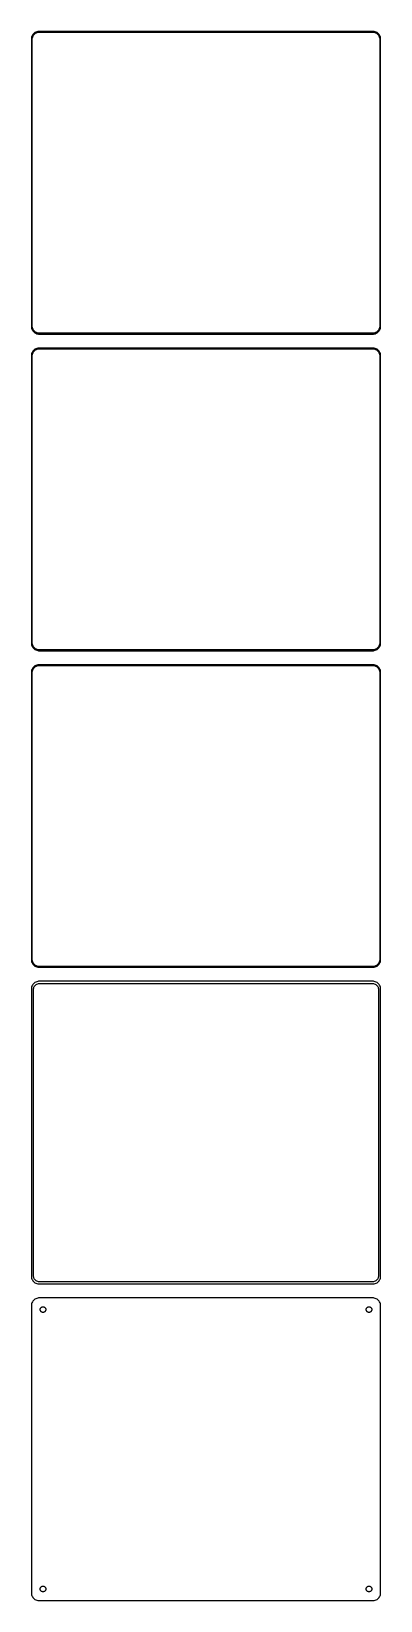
# Model space of a CAD drawing. Header units: metres. Extents: x -112 to 112, y 719 to 1729.
import ezdxf

# ---------------------------------------------------------------- set-up
doc = ezdxf.new("R2010")
doc.units = ezdxf.units.M

msp = doc.modelspace()

# ---------------------------------------------------------------- linework, layer by layer
for p, q in [((-109.629, 1729.02), (-110.179, 1728.72)), ((-109.045, 1729.26), (-109.629, 1729.02)), ((-108.437, 1729.41), (-109.045, 1729.26)), ((-108.718, 1728.77), (-108.14, 1728.92)), ((-107.814, 1729.49), (-108.437, 1729.41)), ((-108.14, 1728.92), (-107.548, 1728.99)), ((107.814, 1729.49), (-107.814, 1729.49)), ((-107.548, 1728.99), (107.548, 1728.99)), ((107.548, 1728.99), (108.14, 1728.92)), ((108.437, 1729.41), (107.814, 1729.49)), ((108.14, 1728.92), (108.718, 1728.77)), ((109.045, 1729.26), (108.437, 1729.41)), ((109.629, 1729.02), (109.045, 1729.26)), ((110.179, 1728.72), (109.629, 1729.02)), ((-112.461, 1725.13), (-112.5, 1724.5)), ((-112.5, 1724.5), (-112.5, 1539.5)), ((-112.343, 1725.74), (-112.461, 1725.13)), ((-112.149, 1726.34), (-112.343, 1725.74)), ((-111.882, 1726.91), (-112.149, 1726.34)), ((-112, 1724.25), (-111.963, 1724.85)), ((-112, 1539.75), (-112, 1724.25)), ((-111.963, 1724.85), (-111.851, 1725.43)), ((-111.545, 1727.44), (-111.882, 1726.91)), ((-111.851, 1725.43), (-111.666, 1726)), ((-111.666, 1726), (-111.412, 1726.54)), ((-111.145, 1727.92), (-111.545, 1727.44)), ((-111.412, 1726.54), (-111.093, 1727.04)), ((-110.687, 1728.35), (-111.145, 1727.92)), ((-111.093, 1727.04), (-110.713, 1727.5)), ((-110.713, 1727.5), (-110.278, 1727.91)), ((-110.179, 1728.72), (-110.687, 1728.35)), ((-110.278, 1727.91), (-109.795, 1728.26)), ((-109.795, 1728.26), (-109.272, 1728.55)), ((-109.272, 1728.55), (-108.718, 1728.77)), ((108.718, 1728.77), (109.272, 1728.55)), ((109.272, 1728.55), (109.795, 1728.26)), ((109.795, 1728.26), (110.278, 1727.91)), ((110.687, 1728.35), (110.179, 1728.72)), ((110.278, 1727.91), (110.713, 1727.5)), ((111.145, 1727.92), (110.687, 1728.35)), ((110.713, 1727.5), (111.093, 1727.04)), ((111.093, 1727.04), (111.412, 1726.54)), ((111.545, 1727.44), (111.145, 1727.92)), ((111.412, 1726.54), (111.666, 1726)), ((111.882, 1726.91), (111.545, 1727.44)), ((111.666, 1726), (111.851, 1725.43)), ((111.851, 1725.43), (111.963, 1724.85)), ((112.149, 1726.34), (111.882, 1726.91)), ((111.963, 1724.85), (112, 1724.25)), ((112, 1724.25), (112, 1539.75)), ((112.343, 1725.74), (112.149, 1726.34)), ((112.461, 1725.13), (112.343, 1725.74)), ((112.5, 1724.5), (112.461, 1725.13)), ((112.5, 1539.5), (112.5, 1724.5)), ((-112.5, 1539.5), (-112.461, 1538.87)), ((-112.461, 1538.87), (-112.343, 1538.26)), ((-112.343, 1538.26), (-112.149, 1537.66)), ((-112.149, 1537.66), (-111.882, 1537.09)), ((-111.963, 1539.15), (-112, 1539.75)), ((-111.851, 1538.57), (-111.963, 1539.15)), ((-111.882, 1537.09), (-111.545, 1536.56)), ((-111.666, 1538), (-111.851, 1538.57)), ((-111.412, 1537.46), (-111.666, 1538)), ((-111.093, 1536.96), (-111.412, 1537.46)), ((-110.713, 1536.5), (-111.093, 1536.96)), ((111.093, 1536.96), (110.713, 1536.5)), ((111.412, 1537.46), (111.093, 1536.96)), ((111.666, 1538), (111.412, 1537.46)), ((111.545, 1536.56), (111.882, 1537.09)), ((111.851, 1538.57), (111.666, 1538)), ((111.963, 1539.15), (111.851, 1538.57)), ((111.882, 1537.09), (112.149, 1537.66)), ((112, 1539.75), (111.963, 1539.15)), ((112.149, 1537.66), (112.343, 1538.26)), ((112.343, 1538.26), (112.461, 1538.87)), ((112.461, 1538.87), (112.5, 1539.5)), ((-111.545, 1536.56), (-111.145, 1536.08)), ((-111.145, 1536.08), (-110.687, 1535.65)), ((-110.278, 1536.09), (-110.713, 1536.5)), ((-110.687, 1535.65), (-110.179, 1535.28)), ((-109.795, 1535.74), (-110.278, 1536.09)), ((-110.179, 1535.28), (-109.629, 1534.98)), ((-109.272, 1535.45), (-109.795, 1535.74)), ((-109.629, 1534.98), (-109.045, 1534.74)), ((-108.718, 1535.23), (-109.272, 1535.45)), ((-109.045, 1534.74), (-108.437, 1534.59)), ((-108.14, 1535.08), (-108.718, 1535.23)), ((-108.437, 1534.59), (-107.814, 1534.51)), ((-107.548, 1535.01), (-108.14, 1535.08)), ((-107.814, 1534.51), (107.814, 1534.51)), ((107.548, 1535.01), (-107.548, 1535.01)), ((108.14, 1535.08), (107.548, 1535.01)), ((107.814, 1534.51), (108.437, 1534.59)), ((108.718, 1535.23), (108.14, 1535.08)), ((108.437, 1534.59), (109.045, 1534.74)), ((109.272, 1535.45), (108.718, 1535.23)), ((109.045, 1534.74), (109.629, 1534.98)), ((109.795, 1535.74), (109.272, 1535.45)), ((109.629, 1534.98), (110.179, 1535.28)), ((110.278, 1536.09), (109.795, 1535.74)), ((110.179, 1535.28), (110.687, 1535.65)), ((110.713, 1536.5), (110.278, 1536.09)), ((110.687, 1535.65), (111.145, 1536.08)), ((111.145, 1536.08), (111.545, 1536.56)), ((-112.461, 1521.13), (-112.5, 1520.5)), ((-112.5, 1520.5), (-112.5, 1335.5)), ((-112.343, 1521.74), (-112.461, 1521.13)), ((-112.149, 1522.34), (-112.343, 1521.74)), ((-111.882, 1522.91), (-112.149, 1522.34)), ((-112, 1520.25), (-111.963, 1520.85)), ((-112, 1335.75), (-112, 1520.25)), ((-111.963, 1520.85), (-111.851, 1521.43)), ((-111.545, 1523.44), (-111.882, 1522.91)), ((-111.851, 1521.43), (-111.666, 1522)), ((-111.666, 1522), (-111.412, 1522.54)), ((-111.145, 1523.92), (-111.545, 1523.44)), ((-111.412, 1522.54), (-111.093, 1523.04)), ((-110.687, 1524.35), (-111.145, 1523.92)), ((-111.093, 1523.04), (-110.713, 1523.5)), ((-110.713, 1523.5), (-110.278, 1523.91)), ((-110.179, 1524.72), (-110.687, 1524.35)), ((-110.278, 1523.91), (-109.795, 1524.26)), ((-109.629, 1525.02), (-110.179, 1524.72)), ((-109.795, 1524.26), (-109.272, 1524.55)), ((-109.045, 1525.26), (-109.629, 1525.02)), ((-109.272, 1524.55), (-108.718, 1524.77)), ((-108.437, 1525.41), (-109.045, 1525.26)), ((-108.718, 1524.77), (-108.14, 1524.92)), ((-107.814, 1525.49), (-108.437, 1525.41)), ((-108.14, 1524.92), (-107.548, 1524.99)), ((107.814, 1525.49), (-107.814, 1525.49)), ((-107.548, 1524.99), (107.548, 1524.99)), ((107.548, 1524.99), (108.14, 1524.92)), ((108.437, 1525.41), (107.814, 1525.49)), ((108.14, 1524.92), (108.718, 1524.77)), ((109.045, 1525.26), (108.437, 1525.41)), ((108.718, 1524.77), (109.272, 1524.55)), ((109.629, 1525.02), (109.045, 1525.26)), ((109.272, 1524.55), (109.795, 1524.26)), ((110.179, 1524.72), (109.629, 1525.02)), ((109.795, 1524.26), (110.278, 1523.91)), ((110.687, 1524.35), (110.179, 1524.72)), ((110.278, 1523.91), (110.713, 1523.5)), ((111.145, 1523.92), (110.687, 1524.35)), ((110.713, 1523.5), (111.093, 1523.04)), ((111.093, 1523.04), (111.412, 1522.54)), ((111.545, 1523.44), (111.145, 1523.92)), ((111.412, 1522.54), (111.666, 1522)), ((111.882, 1522.91), (111.545, 1523.44)), ((111.666, 1522), (111.851, 1521.43)), ((111.851, 1521.43), (111.963, 1520.85)), ((112.149, 1522.34), (111.882, 1522.91)), ((111.963, 1520.85), (112, 1520.25)), ((112, 1520.25), (112, 1335.75)), ((112.343, 1521.74), (112.149, 1522.34)), ((112.461, 1521.13), (112.343, 1521.74)), ((112.5, 1520.5), (112.461, 1521.13)), ((112.5, 1335.5), (112.5, 1520.5)), ((-112.5, 1335.5), (-112.461, 1334.87)), ((-112.461, 1334.87), (-112.343, 1334.26)), ((-111.963, 1335.15), (-112, 1335.75)), ((-111.851, 1334.57), (-111.963, 1335.15)), ((-111.666, 1334), (-111.851, 1334.57)), ((111.851, 1334.57), (111.666, 1334)), ((111.963, 1335.15), (111.851, 1334.57)), ((112, 1335.75), (111.963, 1335.15)), ((112.343, 1334.26), (112.461, 1334.87)), ((112.461, 1334.87), (112.5, 1335.5)), ((-112.343, 1334.26), (-112.149, 1333.66)), ((-112.149, 1333.66), (-111.882, 1333.09)), ((-111.882, 1333.09), (-111.545, 1332.56)), ((-111.412, 1333.46), (-111.666, 1334)), ((-111.545, 1332.56), (-111.145, 1332.08)), ((-111.093, 1332.96), (-111.412, 1333.46)), ((-111.145, 1332.08), (-110.687, 1331.65)), ((-110.713, 1332.5), (-111.093, 1332.96)), ((-110.278, 1332.09), (-110.713, 1332.5)), ((-110.687, 1331.65), (-110.179, 1331.28)), ((-109.795, 1331.74), (-110.278, 1332.09)), ((-110.179, 1331.28), (-109.629, 1330.98)), ((-109.272, 1331.45), (-109.795, 1331.74)), ((-109.629, 1330.98), (-109.045, 1330.74)), ((-108.718, 1331.23), (-109.272, 1331.45)), ((-109.045, 1330.74), (-108.437, 1330.59)), ((-108.14, 1331.08), (-108.718, 1331.23)), ((-108.437, 1330.59), (-107.814, 1330.51)), ((-107.548, 1331.01), (-108.14, 1331.08)), ((-107.814, 1330.51), (107.814, 1330.51)), ((107.548, 1331.01), (-107.548, 1331.01)), ((108.14, 1331.08), (107.548, 1331.01)), ((107.814, 1330.51), (108.437, 1330.59)), ((108.718, 1331.23), (108.14, 1331.08)), ((108.437, 1330.59), (109.045, 1330.74)), ((109.272, 1331.45), (108.718, 1331.23)), ((109.045, 1330.74), (109.629, 1330.98)), ((109.795, 1331.74), (109.272, 1331.45)), ((109.629, 1330.98), (110.179, 1331.28)), ((110.278, 1332.09), (109.795, 1331.74)), ((110.179, 1331.28), (110.687, 1331.65)), ((110.713, 1332.5), (110.278, 1332.09)), ((110.687, 1331.65), (111.145, 1332.08)), ((111.093, 1332.96), (110.713, 1332.5)), ((111.412, 1333.46), (111.093, 1332.96)), ((111.145, 1332.08), (111.545, 1332.56)), ((111.666, 1334), (111.412, 1333.46)), ((111.545, 1332.56), (111.882, 1333.09)), ((111.882, 1333.09), (112.149, 1333.66)), ((112.149, 1333.66), (112.343, 1334.26)), ((-112.461, 1317.13), (-112.5, 1316.5)), ((-112.5, 1316.5), (-112.5, 1131.5)), ((-112.343, 1317.74), (-112.461, 1317.13)), ((-112.149, 1318.34), (-112.343, 1317.74)), ((-111.882, 1318.91), (-112.149, 1318.34)), ((-112, 1316.25), (-111.963, 1316.85)), ((-112, 1131.75), (-112, 1316.25)), ((-111.963, 1316.85), (-111.851, 1317.43)), ((-111.545, 1319.44), (-111.882, 1318.91)), ((-111.851, 1317.43), (-111.666, 1318)), ((-111.666, 1318), (-111.412, 1318.54)), ((-111.145, 1319.92), (-111.545, 1319.44)), ((-111.412, 1318.54), (-111.093, 1319.04)), ((-110.687, 1320.35), (-111.145, 1319.92)), ((-111.093, 1319.04), (-110.713, 1319.5)), ((-110.713, 1319.5), (-110.278, 1319.91)), ((-110.179, 1320.72), (-110.687, 1320.35)), ((-110.278, 1319.91), (-109.795, 1320.26)), ((-109.629, 1321.02), (-110.179, 1320.72)), ((-109.795, 1320.26), (-109.272, 1320.55)), ((-109.045, 1321.26), (-109.629, 1321.02)), ((-109.272, 1320.55), (-108.718, 1320.77)), ((-108.437, 1321.41), (-109.045, 1321.26)), ((-108.718, 1320.77), (-108.14, 1320.92)), ((-107.814, 1321.49), (-108.437, 1321.41)), ((-108.14, 1320.92), (-107.548, 1320.99)), ((107.814, 1321.49), (-107.814, 1321.49)), ((-107.548, 1320.99), (107.548, 1320.99)), ((107.548, 1320.99), (108.14, 1320.92)), ((108.437, 1321.41), (107.814, 1321.49)), ((108.14, 1320.92), (108.718, 1320.77)), ((109.045, 1321.26), (108.437, 1321.41)), ((108.718, 1320.77), (109.272, 1320.55)), ((109.629, 1321.02), (109.045, 1321.26)), ((109.272, 1320.55), (109.795, 1320.26)), ((110.179, 1320.72), (109.629, 1321.02)), ((109.795, 1320.26), (110.278, 1319.91)), ((110.687, 1320.35), (110.179, 1320.72)), ((110.278, 1319.91), (110.713, 1319.5)), ((111.145, 1319.92), (110.687, 1320.35)), ((110.713, 1319.5), (111.093, 1319.04)), ((111.093, 1319.04), (111.412, 1318.54)), ((111.545, 1319.44), (111.145, 1319.92)), ((111.412, 1318.54), (111.666, 1318)), ((111.882, 1318.91), (111.545, 1319.44)), ((111.666, 1318), (111.851, 1317.43)), ((111.851, 1317.43), (111.963, 1316.85)), ((112.149, 1318.34), (111.882, 1318.91)), ((111.963, 1316.85), (112, 1316.25)), ((112, 1316.25), (112, 1131.75)), ((112.343, 1317.74), (112.149, 1318.34)), ((112.461, 1317.13), (112.343, 1317.74)), ((112.5, 1316.5), (112.461, 1317.13)), ((112.5, 1131.5), (112.5, 1316.5)), ((-112.5, 1131.5), (-112.461, 1130.87)), ((-112.461, 1130.87), (-112.343, 1130.26)), ((-112.343, 1130.26), (-112.149, 1129.66)), ((-112.149, 1129.66), (-111.882, 1129.09)), ((-111.963, 1131.15), (-112, 1131.75)), ((-111.851, 1130.57), (-111.963, 1131.15)), ((-111.882, 1129.09), (-111.545, 1128.56)), ((-111.666, 1130), (-111.851, 1130.57)), ((-111.412, 1129.46), (-111.666, 1130)), ((-111.545, 1128.56), (-111.145, 1128.08)), ((-111.093, 1128.96), (-111.412, 1129.46)), ((-111.145, 1128.08), (-110.687, 1127.65)), ((-110.713, 1128.5), (-111.093, 1128.96)), ((-110.278, 1128.09), (-110.713, 1128.5)), ((-110.687, 1127.65), (-110.179, 1127.28)), ((-109.795, 1127.74), (-110.278, 1128.09)), ((-110.179, 1127.28), (-109.629, 1126.98)), ((-109.272, 1127.45), (-109.795, 1127.74)), ((-109.629, 1126.98), (-109.045, 1126.74)), ((-108.718, 1127.23), (-109.272, 1127.45)), ((-109.045, 1126.74), (-108.437, 1126.59)), ((-108.14, 1127.08), (-108.718, 1127.23)), ((-108.437, 1126.59), (-107.814, 1126.51)), ((-107.548, 1127.01), (-108.14, 1127.08)), ((-107.814, 1126.51), (107.814, 1126.51)), ((107.548, 1127.01), (-107.548, 1127.01)), ((108.14, 1127.08), (107.548, 1127.01)), ((107.814, 1126.51), (108.437, 1126.59)), ((108.718, 1127.23), (108.14, 1127.08)), ((108.437, 1126.59), (109.045, 1126.74)), ((109.272, 1127.45), (108.718, 1127.23)), ((109.045, 1126.74), (109.629, 1126.98)), ((109.795, 1127.74), (109.272, 1127.45)), ((109.629, 1126.98), (110.179, 1127.28)), ((110.278, 1128.09), (109.795, 1127.74)), ((110.179, 1127.28), (110.687, 1127.65)), ((110.713, 1128.5), (110.278, 1128.09)), ((110.687, 1127.65), (111.145, 1128.08)), ((111.093, 1128.96), (110.713, 1128.5)), ((111.412, 1129.46), (111.093, 1128.96)), ((111.145, 1128.08), (111.545, 1128.56)), ((111.666, 1130), (111.412, 1129.46)), ((111.545, 1128.56), (111.882, 1129.09)), ((111.851, 1130.57), (111.666, 1130)), ((111.963, 1131.15), (111.851, 1130.57)), ((111.882, 1129.09), (112.149, 1129.66)), ((112, 1131.75), (111.963, 1131.15)), ((112.149, 1129.66), (112.343, 1130.26)), ((112.343, 1130.26), (112.461, 1130.87)), ((112.461, 1130.87), (112.5, 1131.5)), ((-112.461, 1113.13), (-112.5, 1112.5)), ((-112.5, 1112.5), (-112.5, 927.5)), ((-112.343, 1113.74), (-112.461, 1113.13)), ((-112.149, 1114.34), (-112.343, 1113.74)), ((-111.882, 1114.91), (-112.149, 1114.34)), ((-111.545, 1115.44), (-111.882, 1114.91)), ((-111.145, 1115.92), (-111.545, 1115.44)), ((-110.687, 1116.35), (-111.145, 1115.92)), ((-111.119, 1112.25), (-111.089, 1112.73)), ((-111.119, 927.75), (-111.119, 1112.25)), ((-111.089, 1112.73), (-110.998, 1113.21)), ((-110.998, 1113.21), (-110.848, 1113.67)), ((-110.848, 1113.67), (-110.641, 1114.11)), ((-110.179, 1116.72), (-110.687, 1116.35)), ((-110.641, 1114.11), (-110.38, 1114.52)), ((-110.38, 1114.52), (-110.071, 1114.9)), ((-109.629, 1117.02), (-110.179, 1116.72)), ((-110.071, 1114.9), (-109.716, 1115.23)), ((-109.716, 1115.23), (-109.323, 1115.52)), ((-109.045, 1117.26), (-109.629, 1117.02)), ((-109.323, 1115.52), (-108.898, 1115.75)), ((-108.437, 1117.41), (-109.045, 1117.26)), ((-108.898, 1115.75), (-108.446, 1115.93)), ((-108.446, 1115.93), (-107.975, 1116.05)), ((-107.814, 1117.49), (-108.437, 1117.41)), ((-107.975, 1116.05), (-107.493, 1116.11)), ((107.814, 1117.49), (-107.814, 1117.49)), ((-107.493, 1116.11), (107.493, 1116.11)), ((107.493, 1116.11), (107.975, 1116.05)), ((108.437, 1117.41), (107.814, 1117.49)), ((107.975, 1116.05), (108.446, 1115.93)), ((109.045, 1117.26), (108.437, 1117.41)), ((108.446, 1115.93), (108.898, 1115.75)), ((108.898, 1115.75), (109.323, 1115.52)), ((109.629, 1117.02), (109.045, 1117.26)), ((109.323, 1115.52), (109.716, 1115.23)), ((110.179, 1116.72), (109.629, 1117.02)), ((109.716, 1115.23), (110.071, 1114.9)), ((110.071, 1114.9), (110.38, 1114.52)), ((110.687, 1116.35), (110.179, 1116.72)), ((110.38, 1114.52), (110.641, 1114.11)), ((110.641, 1114.11), (110.848, 1113.67)), ((111.145, 1115.92), (110.687, 1116.35)), ((110.848, 1113.67), (110.998, 1113.21)), ((110.998, 1113.21), (111.089, 1112.73)), ((111.089, 1112.73), (111.119, 1112.25)), ((111.119, 1112.25), (111.119, 927.75)), ((111.545, 1115.44), (111.145, 1115.92)), ((111.882, 1114.91), (111.545, 1115.44)), ((112.149, 1114.34), (111.882, 1114.91)), ((112.343, 1113.74), (112.149, 1114.34)), ((112.461, 1113.13), (112.343, 1113.74)), ((112.5, 1112.5), (112.461, 1113.13)), ((112.5, 927.5), (112.5, 1112.5)), ((-112.5, 927.5), (-112.461, 926.873)), ((-112.461, 926.873), (-112.343, 926.257)), ((-112.343, 926.257), (-112.149, 925.659)), ((-112.149, 925.659), (-111.882, 925.091)), ((-111.882, 925.091), (-111.545, 924.561)), ((-111.545, 924.561), (-111.145, 924.077)), ((-111.145, 924.077), (-110.687, 923.647)), ((-111.089, 927.265), (-111.119, 927.75)), ((-110.998, 926.788), (-111.089, 927.265)), ((-110.848, 926.326), (-110.998, 926.788)), ((-110.641, 925.886), (-110.848, 926.326)), ((-110.687, 923.647), (-110.179, 923.278)), ((-110.38, 925.476), (-110.641, 925.886)), ((-110.071, 925.101), (-110.38, 925.476)), ((-110.179, 923.278), (-109.629, 922.976)), ((-109.716, 924.769), (-110.071, 925.101)), ((-109.323, 924.483), (-109.716, 924.769)), ((-109.629, 922.976), (-109.045, 922.745)), ((-108.898, 924.249), (-109.323, 924.483)), ((-109.045, 922.745), (-108.437, 922.589)), ((-108.446, 924.07), (-108.898, 924.249)), ((-107.975, 923.949), (-108.446, 924.07)), ((-108.437, 922.589), (-107.814, 922.51)), ((-107.493, 923.888), (-107.975, 923.949)), ((-107.814, 922.51), (107.814, 922.51)), ((107.493, 923.888), (-107.493, 923.888)), ((107.975, 923.949), (107.493, 923.888)), ((107.814, 922.51), (108.437, 922.589)), ((108.446, 924.07), (107.975, 923.949)), ((108.437, 922.589), (109.045, 922.745)), ((108.898, 924.249), (108.446, 924.07)), ((109.323, 924.483), (108.898, 924.249)), ((109.045, 922.745), (109.629, 922.976)), ((109.716, 924.769), (109.323, 924.483)), ((109.629, 922.976), (110.179, 923.278)), ((110.071, 925.101), (109.716, 924.769)), ((110.38, 925.476), (110.071, 925.101)), ((110.179, 923.278), (110.687, 923.647)), ((110.641, 925.886), (110.38, 925.476)), ((110.848, 926.326), (110.641, 925.886)), ((110.687, 923.647), (111.145, 924.077)), ((110.998, 926.788), (110.848, 926.326)), ((111.089, 927.265), (110.998, 926.788)), ((111.119, 927.75), (111.089, 927.265)), ((111.145, 924.077), (111.545, 924.561)), ((111.545, 924.561), (111.882, 925.091)), ((111.882, 925.091), (112.149, 925.659)), ((112.149, 925.659), (112.343, 926.257)), ((112.343, 926.257), (112.461, 926.873)), ((112.461, 926.873), (112.5, 927.5)), ((-112.149, 910.341), (-112.343, 909.743)), ((-111.882, 910.909), (-112.149, 910.341)), ((-111.545, 911.439), (-111.882, 910.909)), ((-111.145, 911.923), (-111.545, 911.439)), ((-110.687, 912.353), (-111.145, 911.923)), ((-110.179, 912.722), (-110.687, 912.353)), ((-109.629, 913.024), (-110.179, 912.722)), ((-109.045, 913.255), (-109.629, 913.024)), ((-108.437, 913.411), (-109.045, 913.255)), ((-107.814, 913.49), (-108.437, 913.411)), ((107.814, 913.49), (-107.814, 913.49)), ((108.437, 913.411), (107.814, 913.49)), ((109.045, 913.255), (108.437, 913.411)), ((109.629, 913.024), (109.045, 913.255)), ((110.179, 912.722), (109.629, 913.024)), ((110.687, 912.353), (110.179, 912.722)), ((111.145, 911.923), (110.687, 912.353)), ((111.545, 911.439), (111.145, 911.923)), ((111.882, 910.909), (111.545, 911.439)), ((112.149, 910.341), (111.882, 910.909)), ((112.343, 909.743), (112.149, 910.341)), ((-112.461, 909.127), (-112.5, 908.5)), ((-112.5, 908.5), (-112.5, 723.5)), ((-112.343, 909.743), (-112.461, 909.127)), ((-106.8, 906), (-106.786, 906.226)), ((-106.786, 905.774), (-106.8, 906)), ((-106.786, 906.226), (-106.743, 906.448)), ((-106.743, 905.552), (-106.786, 905.774)), ((-106.743, 906.448), (-106.674, 906.663)), ((-106.674, 905.337), (-106.743, 905.552)), ((-106.674, 906.663), (-106.577, 906.867)), ((-106.577, 905.133), (-106.674, 905.337)), ((-106.577, 906.867), (-106.456, 907.058)), ((-106.456, 904.942), (-106.577, 905.133)), ((-106.456, 907.058), (-106.312, 907.232)), ((-106.312, 904.768), (-106.456, 904.942)), ((-106.312, 907.232), (-106.147, 907.387)), ((-106.147, 904.613), (-106.312, 904.768)), ((-106.147, 907.387), (-105.964, 907.52)), ((-105.964, 904.48), (-106.147, 904.613)), ((-105.964, 907.52), (-105.766, 907.629)), ((-105.766, 904.371), (-105.964, 904.48)), ((-105.766, 907.629), (-105.556, 907.712)), ((-105.556, 904.288), (-105.766, 904.371)), ((-105.556, 907.712), (-105.337, 907.768)), ((-105.337, 904.232), (-105.556, 904.288)), ((-105.337, 907.768), (-105.113, 907.796)), ((-105.113, 904.204), (-105.337, 904.232)), ((-105.113, 907.796), (-104.887, 907.796)), ((-104.887, 904.204), (-105.113, 904.204)), ((-104.887, 907.796), (-104.663, 907.768)), ((-104.663, 904.232), (-104.887, 904.204)), ((-104.663, 907.768), (-104.444, 907.712)), ((-104.444, 904.288), (-104.663, 904.232)), ((-104.444, 907.712), (-104.234, 907.629)), ((-104.234, 904.371), (-104.444, 904.288)), ((-104.234, 907.629), (-104.036, 907.52)), ((-104.036, 904.48), (-104.234, 904.371)), ((-104.036, 907.52), (-103.853, 907.387)), ((-103.853, 904.613), (-104.036, 904.48)), ((-103.853, 907.387), (-103.688, 907.232)), ((-103.688, 904.768), (-103.853, 904.613)), ((-103.688, 907.232), (-103.544, 907.058)), ((-103.544, 904.942), (-103.688, 904.768)), ((-103.544, 907.058), (-103.423, 906.867)), ((-103.423, 905.133), (-103.544, 904.942)), ((-103.423, 906.867), (-103.326, 906.663)), ((-103.326, 905.337), (-103.423, 905.133)), ((-103.326, 906.663), (-103.257, 906.448)), ((-103.257, 905.552), (-103.326, 905.337)), ((-103.257, 906.448), (-103.214, 906.226)), ((-103.214, 905.774), (-103.257, 905.552)), ((-103.214, 906.226), (-103.2, 906)), ((-103.2, 906), (-103.214, 905.774)), ((103.2, 906), (103.214, 906.226)), ((103.214, 905.774), (103.2, 906)), ((103.214, 906.226), (103.257, 906.448)), ((103.257, 905.552), (103.214, 905.774)), ((103.257, 906.448), (103.326, 906.663)), ((103.326, 905.337), (103.257, 905.552)), ((103.326, 906.663), (103.423, 906.867)), ((103.423, 905.133), (103.326, 905.337)), ((103.423, 906.867), (103.544, 907.058)), ((103.544, 904.942), (103.423, 905.133)), ((103.544, 907.058), (103.688, 907.232)), ((103.688, 904.768), (103.544, 904.942)), ((103.688, 907.232), (103.853, 907.387)), ((103.853, 904.613), (103.688, 904.768)), ((103.853, 907.387), (104.036, 907.52)), ((104.036, 904.48), (103.853, 904.613)), ((104.036, 907.52), (104.234, 907.629)), ((104.234, 904.371), (104.036, 904.48)), ((104.234, 907.629), (104.444, 907.712)), ((104.444, 904.288), (104.234, 904.371)), ((104.444, 907.712), (104.663, 907.768)), ((104.663, 904.232), (104.444, 904.288)), ((104.663, 907.768), (104.887, 907.796)), ((104.887, 904.204), (104.663, 904.232)), ((104.887, 907.796), (105.113, 907.796)), ((105.113, 904.204), (104.887, 904.204)), ((105.113, 907.796), (105.337, 907.768)), ((105.337, 904.232), (105.113, 904.204)), ((105.337, 907.768), (105.556, 907.712)), ((105.556, 904.288), (105.337, 904.232)), ((105.556, 907.712), (105.766, 907.629)), ((105.766, 904.371), (105.556, 904.288)), ((105.766, 907.629), (105.964, 907.52)), ((105.964, 904.48), (105.766, 904.371)), ((105.964, 907.52), (106.147, 907.387)), ((106.147, 904.613), (105.964, 904.48)), ((106.147, 907.387), (106.312, 907.232)), ((106.312, 904.768), (106.147, 904.613)), ((106.312, 907.232), (106.456, 907.058)), ((106.456, 904.942), (106.312, 904.768)), ((106.456, 907.058), (106.577, 906.867)), ((106.577, 905.133), (106.456, 904.942)), ((106.577, 906.867), (106.674, 906.663)), ((106.674, 905.337), (106.577, 905.133)), ((106.674, 906.663), (106.743, 906.448)), ((106.743, 905.552), (106.674, 905.337)), ((106.743, 906.448), (106.786, 906.226)), ((106.786, 905.774), (106.743, 905.552)), ((106.786, 906.226), (106.8, 906)), ((106.8, 906), (106.786, 905.774)), ((112.461, 909.127), (112.343, 909.743)), ((112.5, 908.5), (112.461, 909.127)), ((112.5, 723.5), (112.5, 908.5)), ((-112.5, 723.5), (-112.461, 722.873)), ((-112.461, 722.873), (-112.343, 722.257)), ((-112.343, 722.257), (-112.149, 721.659)), ((-112.149, 721.659), (-111.882, 721.091)), ((-111.882, 721.091), (-111.545, 720.561)), ((-111.545, 720.561), (-111.145, 720.077)), ((-111.145, 720.077), (-110.687, 719.647)), ((-110.687, 719.647), (-110.179, 719.278)), ((-110.179, 719.278), (-109.629, 718.976)), ((-109.629, 718.976), (-109.045, 718.745)), ((-109.045, 718.745), (-108.437, 718.589)), ((-108.437, 718.589), (-107.814, 718.51)), ((-107.814, 718.51), (107.814, 718.51)), ((-106.8, 726), (-106.786, 726.226)), ((-106.786, 725.774), (-106.8, 726)), ((-106.786, 726.226), (-106.743, 726.448)), ((-106.743, 725.552), (-106.786, 725.774)), ((-106.743, 726.448), (-106.674, 726.663)), ((-106.674, 725.337), (-106.743, 725.552)), ((-106.674, 726.663), (-106.577, 726.867)), ((-106.577, 725.133), (-106.674, 725.337)), ((-106.577, 726.867), (-106.456, 727.058)), ((-106.456, 724.942), (-106.577, 725.133)), ((-106.456, 727.058), (-106.312, 727.232)), ((-106.312, 724.768), (-106.456, 724.942)), ((-106.312, 727.232), (-106.147, 727.387)), ((-106.147, 724.613), (-106.312, 724.768)), ((-106.147, 727.387), (-105.964, 727.52)), ((-105.964, 724.48), (-106.147, 724.613)), ((-105.964, 727.52), (-105.766, 727.629)), ((-105.766, 724.371), (-105.964, 724.48)), ((-105.766, 727.629), (-105.556, 727.712)), ((-105.556, 724.288), (-105.766, 724.371)), ((-105.556, 727.712), (-105.337, 727.768)), ((-105.337, 724.232), (-105.556, 724.288)), ((-105.337, 727.768), (-105.113, 727.796)), ((-105.113, 724.204), (-105.337, 724.232)), ((-105.113, 727.796), (-104.887, 727.796)), ((-104.887, 724.204), (-105.113, 724.204)), ((-104.887, 727.796), (-104.663, 727.768)), ((-104.663, 724.232), (-104.887, 724.204)), ((-104.663, 727.768), (-104.444, 727.712)), ((-104.444, 724.288), (-104.663, 724.232)), ((-104.444, 727.712), (-104.234, 727.629)), ((-104.234, 724.371), (-104.444, 724.288)), ((-104.234, 727.629), (-104.036, 727.52)), ((-104.036, 724.48), (-104.234, 724.371)), ((-104.036, 727.52), (-103.853, 727.387)), ((-103.853, 724.613), (-104.036, 724.48)), ((-103.853, 727.387), (-103.688, 727.232)), ((-103.688, 724.768), (-103.853, 724.613)), ((-103.688, 727.232), (-103.544, 727.058)), ((-103.544, 724.942), (-103.688, 724.768)), ((-103.544, 727.058), (-103.423, 726.867)), ((-103.423, 725.133), (-103.544, 724.942)), ((-103.423, 726.867), (-103.326, 726.663)), ((-103.326, 725.337), (-103.423, 725.133)), ((-103.326, 726.663), (-103.257, 726.448)), ((-103.257, 725.552), (-103.326, 725.337)), ((-103.257, 726.448), (-103.214, 726.226)), ((-103.214, 725.774), (-103.257, 725.552)), ((-103.214, 726.226), (-103.2, 726)), ((-103.2, 726), (-103.214, 725.774)), ((103.2, 726), (103.214, 726.226)), ((103.214, 725.774), (103.2, 726)), ((103.214, 726.226), (103.257, 726.448)), ((103.257, 725.552), (103.214, 725.774)), ((103.257, 726.448), (103.326, 726.663)), ((103.326, 725.337), (103.257, 725.552)), ((103.326, 726.663), (103.423, 726.867)), ((103.423, 725.133), (103.326, 725.337)), ((103.423, 726.867), (103.544, 727.058)), ((103.544, 724.942), (103.423, 725.133)), ((103.544, 727.058), (103.688, 727.232)), ((103.688, 724.768), (103.544, 724.942)), ((103.688, 727.232), (103.853, 727.387)), ((103.853, 724.613), (103.688, 724.768)), ((103.853, 727.387), (104.036, 727.52)), ((104.036, 724.48), (103.853, 724.613)), ((104.036, 727.52), (104.234, 727.629)), ((104.234, 724.371), (104.036, 724.48)), ((104.234, 727.629), (104.444, 727.712)), ((104.444, 724.288), (104.234, 724.371)), ((104.444, 727.712), (104.663, 727.768)), ((104.663, 724.232), (104.444, 724.288)), ((104.663, 727.768), (104.887, 727.796)), ((104.887, 724.204), (104.663, 724.232)), ((104.887, 727.796), (105.113, 727.796)), ((105.113, 724.204), (104.887, 724.204)), ((105.113, 727.796), (105.337, 727.768)), ((105.337, 724.232), (105.113, 724.204)), ((105.337, 727.768), (105.556, 727.712)), ((105.556, 724.288), (105.337, 724.232)), ((105.556, 727.712), (105.766, 727.629)), ((105.766, 724.371), (105.556, 724.288)), ((105.766, 727.629), (105.964, 727.52)), ((105.964, 724.48), (105.766, 724.371)), ((105.964, 727.52), (106.147, 727.387)), ((106.147, 724.613), (105.964, 724.48)), ((106.147, 727.387), (106.312, 727.232)), ((106.312, 724.768), (106.147, 724.613)), ((106.312, 727.232), (106.456, 727.058)), ((106.456, 724.942), (106.312, 724.768)), ((106.456, 727.058), (106.577, 726.867)), ((106.577, 725.133), (106.456, 724.942)), ((106.577, 726.867), (106.674, 726.663)), ((106.674, 725.337), (106.577, 725.133)), ((106.674, 726.663), (106.743, 726.448)), ((106.743, 725.552), (106.674, 725.337)), ((106.743, 726.448), (106.786, 726.226)), ((106.786, 725.774), (106.743, 725.552)), ((106.786, 726.226), (106.8, 726)), ((106.8, 726), (106.786, 725.774)), ((107.814, 718.51), (108.437, 718.589)), ((108.437, 718.589), (109.045, 718.745)), ((109.045, 718.745), (109.629, 718.976)), ((109.629, 718.976), (110.179, 719.278)), ((110.179, 719.278), (110.687, 719.647)), ((110.687, 719.647), (111.145, 720.077)), ((111.145, 720.077), (111.545, 720.561)), ((111.545, 720.561), (111.882, 721.091)), ((111.882, 721.091), (112.149, 721.659)), ((112.149, 721.659), (112.343, 722.257)), ((112.343, 722.257), (112.461, 722.873)), ((112.461, 722.873), (112.5, 723.5))]:
    msp.add_line(p, q)

doc.saveas('drawing.dxf')
